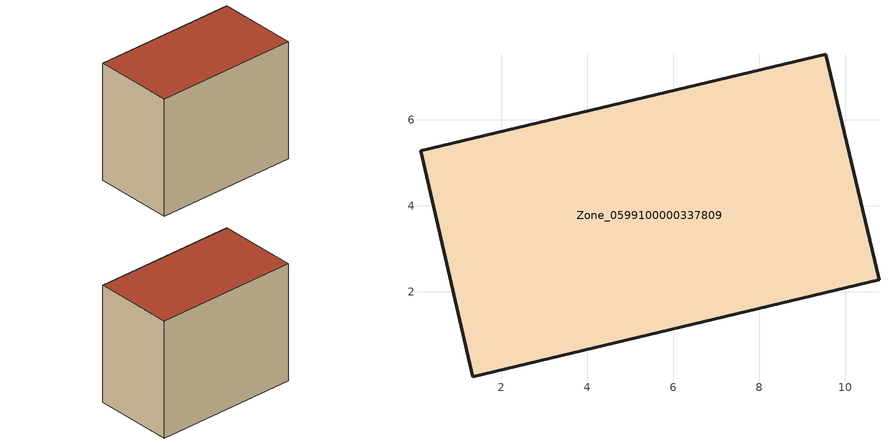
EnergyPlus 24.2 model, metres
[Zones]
Zone_0599100000337809
 floor ground (C_G): 1.34,0.02 0.12,5.28 9.55,7.52 10.79,2.27 z0
 wall outside (C_F): 9.55,7.52 0.12,5.28 1.34,0.02 10.79,2.27 9.55,7.52 z0:7.93
 roof outside (C_R): 0.12,5.28 1.34,0.02 10.79,2.27 9.55,7.52 z7.93
[BUILDING]
Pand.0599100000337809: North Axis=0; Terrain=City; Loads Convergence Tolerance Value=0.04; Temperature Convergence Tolerance Value=0.4; Solar Distribution=FullExterior; Maximum Number of Warmup Days=25; Minimum Number of Warmup Days=1
[Site:Location]
Rotterdam.The.Hague.AP_ZH_NLD Design_Conditions: Latitude=51.96; Longitude=4.45; Time Zone=1; Elevation=-4.5
[SITE:GROUNDTEMPERATURE:BUILDINGSURFACE]
18, 18, 18, 18, 18, 18, 18, 18, 18, 18, 18, 18
[MATERIAL] Thermal Absorptance=0.9; Solar Absorptance=0.7; Visible Absorptance=0.7
Name | Roughness | Thickness | Conductivity | Density | Specific Heat
G.TI.1975-1991 | MediumSmooth | 0.15 | 0.288461 | 540 | 1210
F.TI.1975-1991 | Rough | 0.3 | 0.230769 | 1920 | 840
R.TI.1975-1991 | MediumRough | 0.2 | 0.153846 | 1500 | 1000
[CONSTRUCTION]
C_G: G.TI.1975-1991
C_F: F.TI.1975-1991
C_R: R.TI.1975-1991
[ZONE]
Zone_0599100000337809: Type=1; Multiplier=1; Ceiling Height=Autocalculate; Volume=Autocalculate; Floor Area=autocalculate; Part of Total Floor Area=Yes
[ZONEINFILTRATION:DESIGNFLOWRATE]
Infil_Zone_0599100000337809: Zone or ZoneList or Space or SpaceList=Zone_0599100000337809; Schedule=AlwaysOn; Design Flow Rate Calculation Method=Flow/Area; Flow Rate per Floor Area=0.003; Constant Term Coefficient=1; Temperature Term Coefficient=0; Velocity Term Coefficient=0; Velocity Squared Term Coefficient=0
[HVACTEMPLATE:ZONE:IDEALLOADSAIRSYSTEM]
Zone_0599100000337809: Maximum Heating Supply Air Temperature=50; Minimum Cooling Supply Air Temperature=13; Maximum Heating Supply Air Humidity Ratio=0.0156; Minimum Cooling Supply Air Humidity Ratio=0.0077; Heating Limit=NoLimit; Cooling Limit=NoLimit; Dehumidification Control Type=ConstantSensibleHeatRatio; Cooling Sensible Heat Ratio=0.7; Dehumidification Setpoint=60; Humidification Control Type=None; Humidification Setpoint=30; Outdoor Air Method=None; Outdoor Air Flow Rate per Person=0.00944; Outdoor Air Flow Rate per Zone Floor Area=0; Outdoor Air Flow Rate per Zone=0; Demand Controlled Ventilation Type=None; Outdoor Air Economizer Type=NoEconomizer; Heat Recovery Type=None; Sensible Heat Recovery Effectiveness=0.7; Latent Heat Recovery Effectiveness=0.65
[ZONECONTROL:THERMOSTAT]
ThermostatControl_Zone_0599100000337809: Zone or ZoneList=Zone_0599100000337809; Control Type Schedule=DualSetpointControlType; Control 1=Thermostat_Zone_0599100000337809; Temperature Difference Between Cutout And Setpoint=0
[THERMOSTATSETPOINT:DUALSETPOINT]
Thermostat_Zone_0599100000337809: Heating Setpoint Temperature Schedule=HeatingSetpoint_Zone_0599100000337809; Cooling Setpoint Temperature Schedule=CoolingSetpoint_Zone_0599100000337809
[SCHEDULE:COMPACT]
HeatingSetpoint_Zone_0599100000337809: Through: 12/31, For: AllDays, Until: 24:00, 21
CoolingSetpoint_Zone_0599100000337809: Through: 12/31, For: AllDays, Until: 24:00, 24
DualSetpointControlType: Through: 12/31, For: AllDays, Until: 24:00, 4
AlwaysOn: Through: 12/31, For: AllDays, Until: 24:00, 1
